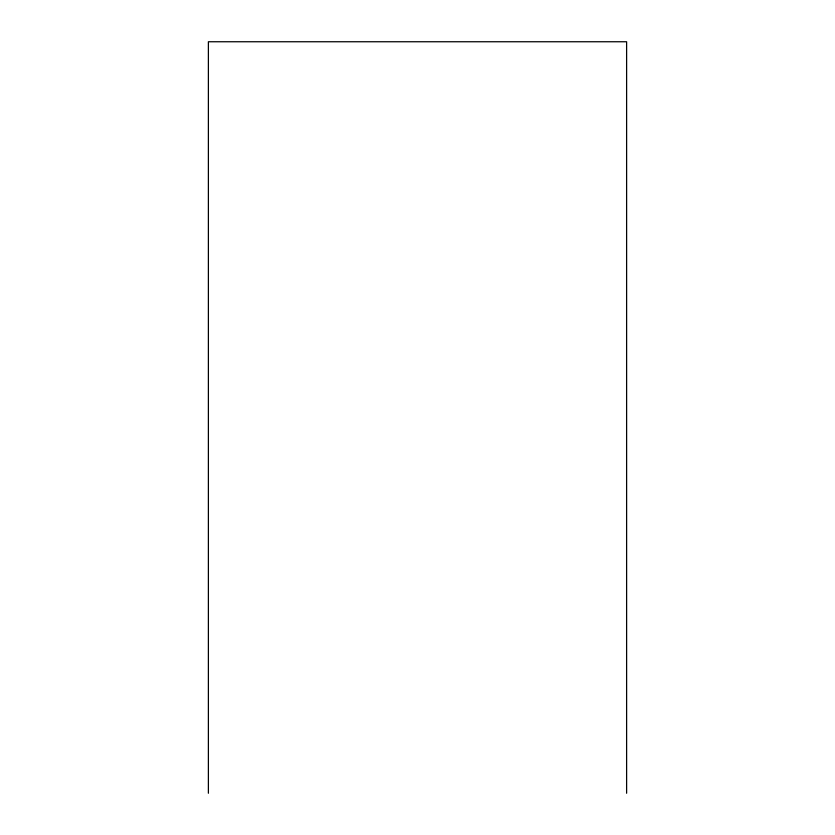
<?xml version="1.0" encoding="UTF-8"?>
<svg xmlns="http://www.w3.org/2000/svg" width="835" height="835" viewBox="0 0 835 835"><rect width="100%" height="100%" fill="white"/><g stroke="black" fill="none" stroke-linecap="round" stroke-linejoin="round"><path stroke-width="1.25" d="M626.615 793.25L626.615 41.75L208.385 41.75L208.385 793.25"/></g></svg>
